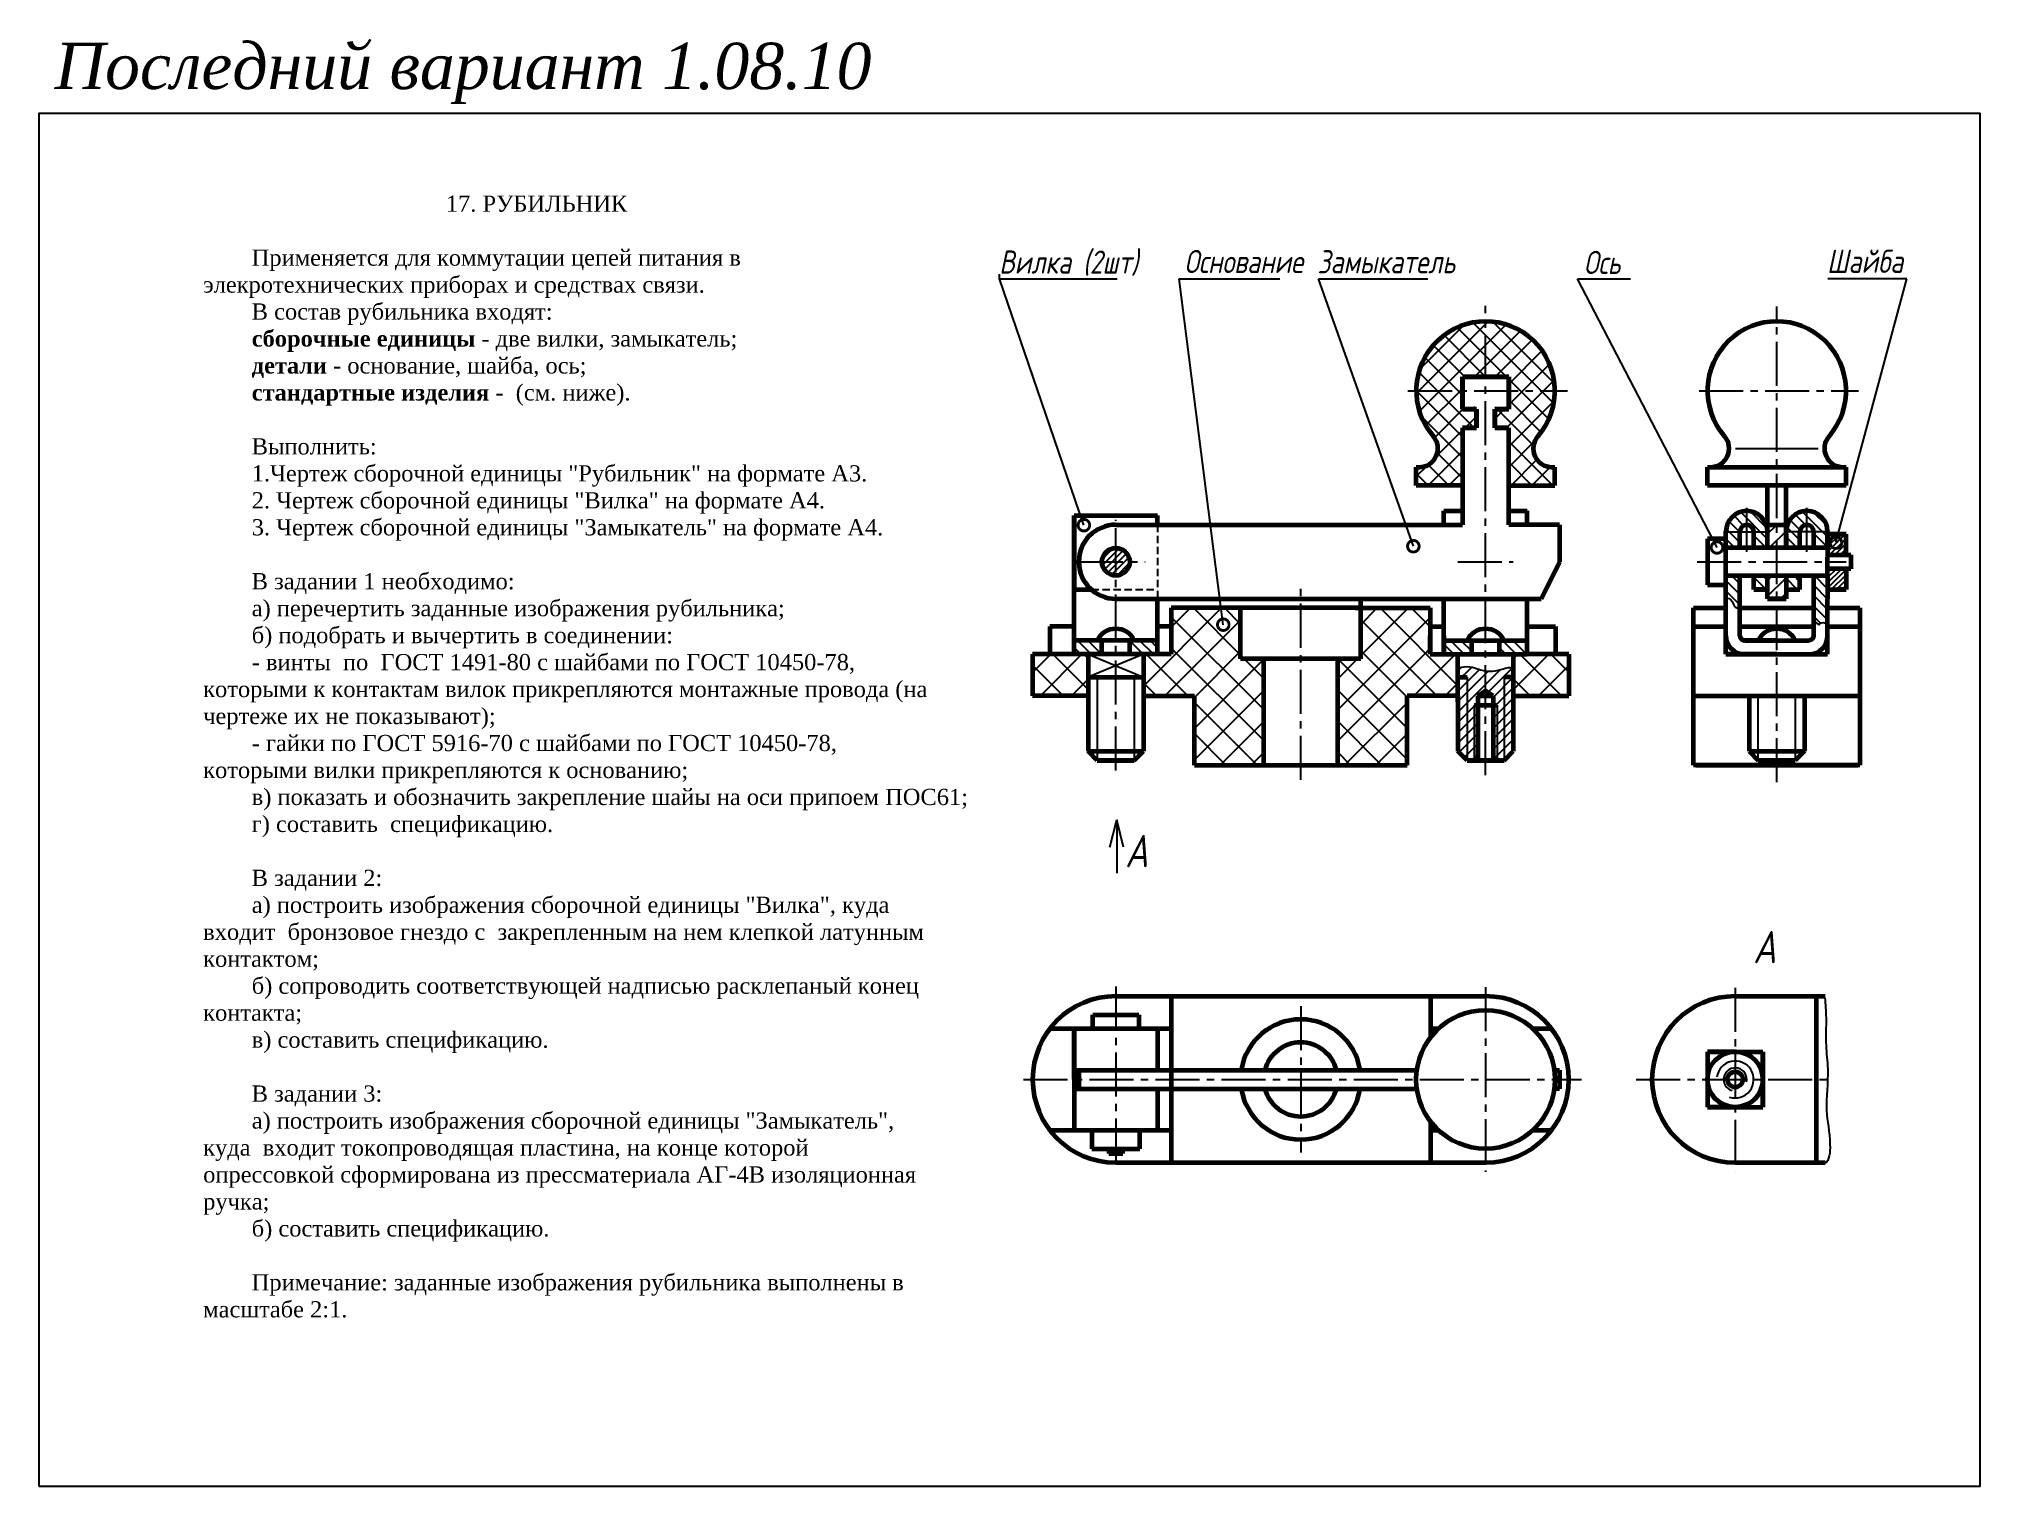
# Model space of a CAD drawing. Header units: millimetres. Extents: x 0 to 420, y 0 to 313.
import ezdxf

# ---------------------------------------------------------------- set-up
doc = ezdxf.new("R2010")
doc.units = ezdxf.units.MM
doc.header["$LTSCALE"] = 0.5
doc.linetypes.add('невидимая2', pattern=[4.7625, 3.175, -1.5875])
doc.linetypes.add('осевая2', pattern=[28.575, 19.05, -3.175, 3.175, -3.175])
doc.layers.get('0').update_dxf_attribs({"linetype": 'CONTINUOUS', "lineweight": 60})
doc.layers.add('Слой1', color=7, linetype='CONTINUOUS', lineweight=60)
doc.styles.get("Standard").update_dxf_attribs({"font": 'isocpeui.ttf', "width": 0.8})
doc.styles.add('стиль1', font='TIMESI.TTF')
doc.dimstyles.get("Standard").update_dxf_attribs({"dimtxt": 5, "dimasz": 5, "dimexe": 2, "dimexo": 0, "dimgap": 1.5, "dimtad": 1, "dimdec": 0, "dimzin": 0, "dimtxsty": 'Standard', "dimcen": 5, "dimadec": 0, "dimazin": 0, "dimtfac": 1, "dimtdec": 0, "dimtofl": 0, "dimtmove": 0, "dimatfit": 3, "dimldrblk": 'DOTSMALL', "dimfxl": 0, "dimtolj": 1, "dimtzin": 0, "dimarcsym": 0})
pattern_1 = [(45, (3.624, -1.64), (-3.367596, 3.367596), []), (135, (3.624, -1.64), (-3.367596, -3.367596), [])]

# ---------------------------------------------------------------- blocks, each defined once
blk = doc.blocks.new('_DotSmall')
at = {"color": 0, "linetype": 'ByBlock', "const_width": 0.5}
blk.add_lwpolyline([(-0.0625, 0, 1), (0.0625, 0, 1)], format="xyb", close=True, dxfattribs=at)

msp = doc.modelspace()

# ---------------------------------------------------------------- hatches: boundary and pattern name
at = {"lineweight": -3}
h = msp.add_hatch(dxfattribs=at)
h.set_pattern_fill('ANSI37', style=0)
h.set_pattern_definition([(45, (103, -3.5), (-2.245064, 2.245064), []), (135, (103, -3.5), (-2.245064, -2.245064), [])])
h.paths.add_polyline_path([(308, 229.5), (311, 229.5), (311, 233.5), (308, 233.5), (308, 237), (298, 237, 0.181458), (301.7, 227.13, -0.644083), (298.69, 220.5), (298, 220.5), (298, 216.5), (308, 216.5)])
h.paths.add_polyline_path([(308, 240.5), (313, 240.5), (313, 252, 0.414214), (298, 237), (308, 237)])
h.paths.add_polyline_path([(313, 252), (313, 240.5), (318, 240.5), (318, 237), (328, 237, 0.414214)])
h.paths.add_polyline_path([(328, 237), (318, 237), (318, 233.5), (315, 233.5), (315, 229.5), (318, 229.5), (318, 216.5), (328, 216.5), (328, 220.5), (327.31, 220.5, -0.644083), (324.3, 227.13, 0.181458)])
h = msp.add_hatch(dxfattribs=at)
h.set_pattern_fill('ANSI31', scale=0.3, style=0)
h.set_pattern_definition([(45, (3.6242, -1.64), (-0.6735192, 0.6735192), [])])
h.paths.add_polyline_path([(233, 203, 0.414214), (230, 200), (233, 200)])
h.paths.add_polyline_path([(233, 203), (233, 201.84), (233, 200), (236, 200, 0.414214)])
h.paths.add_polyline_path([(233, 200), (230, 200, 0.414214), (233, 197)])
h.paths.add_polyline_path([(236, 200), (233, 200), (233, 197, 0.414214)])
h = msp.add_hatch(dxfattribs=at)
h.set_pattern_fill('ANSI37', scale=1.5, style=0)
h.set_pattern_definition(pattern_1)
h.paths.add_polyline_path([(227, 171), (227, 180), (215, 180), (215, 171)])
h.paths.add_polyline_path([(250, 171), (250, 156), (265, 156), (265, 179), (260, 179), (260, 190), (250.09, 190), (248.71, 186.57, -0.319306), (248.79, 186.45, -1), (248.54, 186.45, -0.515949), (248.71, 186.57), (250.09, 190), (245, 190), (245, 180), (239, 180), (239, 171)])
h = msp.add_hatch(dxfattribs=at)
h.set_pattern_fill('ANSI37', scale=1.5, style=0)
h.set_pattern_definition(pattern_1)
h.paths.add_polyline_path([(319, 171), (319, 180), (331, 180), (331, 171)])
h.paths.add_polyline_path([(296, 171), (296, 156), (281, 156), (281, 179), (286, 179), (286, 190), (295.91, 190), (297.29, 186.57, 0.319306), (297.21, 186.45, 1), (297.46, 186.45, 0.515949), (297.29, 186.57), (295.91, 190), (301, 190), (301, 180), (307, 180), (307, 171)])
h = msp.add_hatch(dxfattribs=at)
h.set_pattern_fill('ANSI31', scale=0.5, angle=90, style=0)
h.set_pattern_definition([(135, (103.1096, -3), (-1.122532, -1.122532), [])])
h.paths.add_polyline_path([(224, 183), (224, 180), (230, 180), (230, 183)])
h.paths.add_polyline_path([(236, 183), (236, 180), (239, 180), (242, 180), (242, 183)])
h = msp.add_hatch(dxfattribs=at)
h.set_pattern_fill('ANSI31', scale=0.5, angle=90, style=0)
h.set_pattern_definition([(135, (103, -3), (-1.122532, -1.122532), [])])
h.paths.add_polyline_path([(304, 183), (304, 180), (310, 180), (310, 183)])
h.paths.add_polyline_path([(316, 183), (316, 180), (322, 180), (322, 183)])
at = {"layer": 'Слой1', "lineweight": -3}
h = msp.add_hatch(dxfattribs=at)
h.set_pattern_fill('ANSI31,_O', scale=0.5, angle=90)
h.set_pattern_definition([(135, (-5.4097, -1.64), (-1.122532, -1.122532), [])])
edge = h.paths.add_edge_path()
edge.add_line((368, 197), (365, 197))
edge.add_line((365, 197), (365, 191.84))
edge.add_spline(control_points=[(365, 191.84), (365.29, 192.47), (366.86, 191.27), (366.62, 190.04), (367.8, 189.94), (368, 189.78)], knot_values=[0.065532, 0.065532, 0.065532, 0.065532, 1.377027, 2.903073, 3.727789, 3.727789, 3.727789, 3.727789], degree=3, periodic=0)
edge.add_line((368, 189.78), (368, 197))
h.paths.add_polyline_path([(368, 206.5), (365, 206.5), (365, 203), (368, 203)])
h.paths.add_polyline_path([(369.5, 211, 0.414214), (365, 206.5), (368, 206.5, -0.414214), (369.5, 208)])
h.paths.add_polyline_path([(369.5, 211), (369.5, 208, -0.414214), (371, 206.5), (374, 206.5, 0.414214)])
h.paths.add_polyline_path([(374, 206.5), (371, 206.5), (371, 203.39), (371, 203), (374, 203), (374, 206.31)])
h.paths.add_polyline_path([(381, 206.5), (378, 206.5), (378, 203.39), (378, 203), (381, 203), (381, 205)])
h.paths.add_polyline_path([(382.5, 211, 0.414214), (378, 206.5), (381, 206.5, -0.414214), (382.5, 208)])
h.paths.add_polyline_path([(382.5, 211), (382.5, 208, -0.414214), (384, 206.5), (387, 206.5, 0.414214)])
h.paths.add_polyline_path([(387, 206.5), (384, 206.5), (384, 203), (387, 203), (387, 203.39)])
edge = h.paths.add_edge_path()
edge.add_line((387, 194), (387, 195.63))
edge.add_line((387, 195.63), (387, 197))
edge.add_line((387, 197), (384, 197))
edge.add_line((384, 197), (384, 187.12))
edge.add_spline(control_points=[(384, 187.12), (384.17, 187.16), (385.06, 186.06), (385.71, 187.22), (386.84, 186.67), (387, 186.2)], knot_values=[0.19391, 0.19391, 0.19391, 0.19391, 1.249621, 1.878307, 3.326903, 3.326903, 3.326903, 3.326903], degree=3, periodic=0)
edge.add_spline(control_points=[(387.03, 186.03), (387.03, 186.09), (387.02, 186.15), (387, 186.2)], knot_values=[3.326903, 3.326903, 3.326903, 3.326903, 3.500947, 3.500947, 3.500947, 3.500947], degree=3, periodic=0)
edge.add_line((387, 186.2), (387, 192.01))
edge.add_line((387, 192.01), (387, 194))
h.paths.add_polyline_path([(381, 197), (378, 197), (378, 194), (381, 194)])
h.paths.add_polyline_path([(374, 197), (371, 197), (371, 194), (374, 194)])
h = msp.add_hatch(dxfattribs=at)
h.set_pattern_fill('ANSI31,_O', scale=0.75)
h.set_pattern_definition([(45, (-5.4097, -1.64), (-1.683798, 1.683798), [])])
h.paths.add_polyline_path([(378, 208), (376, 208), (376, 203), (378, 203), (378, 206.31)])
h.paths.add_polyline_path([(376, 208), (374, 208), (374, 203.39), (374, 203), (376, 203)])
h.paths.add_polyline_path([(376, 197), (374, 197), (374, 192), (376, 192)])
h.paths.add_polyline_path([(378, 197), (376, 197), (376, 192), (378, 192)])
h = msp.add_hatch(dxfattribs=at)
h.set_pattern_fill('ANSI31,_O', scale=0.25)
h.set_pattern_definition([(45, (-5.4097, -1.64004), (-0.561266, 0.561266), [])])
h.paths.add_polyline_path([(391, 206), (387, 206), (387, 203.39), (387, 201.5), (391, 201.5)])
h.paths.add_polyline_path([(388.57, 204.22, -1), (388.81, 204.22, -1)], flags=16)
h.paths.add_polyline_path([(391, 198.5), (387, 198.5), (387, 196.5), (387, 194.26), (387, 194), (391, 194)])
h = msp.add_hatch(dxfattribs=at)
h.set_pattern_fill('ANSI31,_O', scale=0.5)
h.set_pattern_definition([(45, (-142.5245, 50.2355), (-1.122532, 1.122532), [])])
h.paths.add_polyline_path([(314.5, 171), (314.67, 171), (314.67, 157), (317, 157), (319, 159), (319, 176.88), (318.95, 176.9), (318.9, 176.91), (318.86, 176.92), (318.81, 176.94), (318.76, 176.95), (318.71, 176.96), (318.67, 176.97), (318.62, 176.99), (318.57, 177), (318.52, 177.01), (318.48, 177.02), (318.43, 177.03), (318.38, 177.04), (318.33, 177.05), (318.29, 177.06), (318.24, 177.07), (318.19, 177.07), (318.14, 177.08), (318.1, 177.09), (318.05, 177.09), (318, 177.1), (317.95, 177.1), (317.91, 177.1), (317.86, 177.1), (317.81, 177.1), (317.77, 177.1), (317.72, 177.1), (317.67, 177.1), (317.63, 177.09), (317.58, 177.09), (317.53, 177.08), (317.49, 177.07), (317.44, 177.07), (317.4, 177.06), (317.35, 177.05), (317.3, 177.04), (317.26, 177.03), (317.21, 177.01), (317.16, 177), (317.12, 176.99), (317.07, 176.97), (317.03, 176.96), (316.98, 176.94), (316.93, 176.93), (316.89, 176.91), (316.84, 176.89), (316.8, 176.88), (316.75, 176.86), (316.71, 176.84), (316.66, 176.83), (316.61, 176.81), (316.57, 176.79), (316.52, 176.78), (316.48, 176.76), (316.43, 176.74), (316.38, 176.72), (316.34, 176.71), (316.29, 176.69), (316.25, 176.67), (316.2, 176.66), (316.15, 176.64), (316.11, 176.63), (316.06, 176.61), (316.01, 176.6), (315.97, 176.58), (315.92, 176.57), (315.87, 176.56), (315.83, 176.54), (315.78, 176.53), (315.73, 176.52), (315.69, 176.51), (315.64, 176.49), (315.59, 176.48), (315.55, 176.47), (315.5, 176.46), (315.45, 176.45), (315.4, 176.44), (315.36, 176.43), (315.31, 176.43), (315.26, 176.42), (315.22, 176.41), (315.17, 176.4), (315.12, 176.39), (315.07, 176.39), (315.03, 176.38), (314.98, 176.37), (314.93, 176.37), (314.88, 176.36), (314.84, 176.36), (314.79, 176.35), (314.74, 176.35), (314.69, 176.34), (314.64, 176.34), (314.6, 176.33), (314.55, 176.33), (314.5, 176.33), (314.45, 176.32), (314.4, 176.32), (314.36, 176.32), (314.31, 176.32), (314.26, 176.31), (314.21, 176.31), (314.16, 176.31), (314.11, 176.31), (314.07, 176.31), (314.02, 176.31), (313.97, 176.31), (313.92, 176.31), (313.87, 176.31), (313.82, 176.31), (313.78, 176.31), (313.73, 176.32), (313.68, 176.32), (313.63, 176.32), (313.58, 176.32), (313.53, 176.33), (313.49, 176.33), (313.44, 176.33), (313.39, 176.34), (313.34, 176.34), (313.29, 176.34), (313.25, 176.35), (313.2, 176.36), (313.15, 176.36), (313.1, 176.37), (313.06, 176.37), (313.01, 176.38), (312.96, 176.39), (312.91, 176.4), (312.87, 176.4), (312.82, 176.41), (312.77, 176.42), (312.72, 176.43), (312.68, 176.44), (312.63, 176.45), (312.58, 176.46), (312.54, 176.47), (312.49, 176.48), (312.45, 176.49), (312.4, 176.5), (312.35, 176.51), (312.31, 176.53), (312.26, 176.54), (312.21, 176.55), (312.17, 176.56), (312.12, 176.58), (312.08, 176.59), (312.03, 176.6), (311.98, 176.62), (311.94, 176.63), (311.89, 176.64), (311.85, 176.66), (311.8, 176.67), (311.76, 176.69), (311.71, 176.7), (311.66, 176.72), (311.62, 176.73), (311.57, 176.75), (311.53, 176.76), (311.48, 176.78), (311.44, 176.79), (311.39, 176.81), (311.34, 176.82), (311.3, 176.84), (311.25, 176.85), (311.21, 176.87), (311.16, 176.88), (311.11, 176.9), (311.07, 176.91), (311.02, 176.93), (310.98, 176.94), (310.93, 176.96), (310.88, 176.97), (310.84, 176.99), (310.79, 177), (310.74, 177.01), (310.7, 177.03), (310.65, 177.04), (310.6, 177.06), (310.56, 177.07), (310.51, 177.08), (310.46, 177.1), (310.41, 177.11), (310.37, 177.12), (310.32, 177.14), (310.27, 177.15), (310.22, 177.16), (310.18, 177.17), (310.13, 177.18), (310.08, 177.2), (310.03, 177.21), (309.99, 177.22), (309.94, 177.23), (309.89, 177.24), (309.84, 177.25), (309.79, 177.26), (309.75, 177.26), (309.7, 177.27), (309.65, 177.28), (309.6, 177.29), (309.55, 177.3), (309.51, 177.3), (309.46, 177.31), (309.41, 177.31), (309.36, 177.32), (309.32, 177.32), (309.27, 177.33), (309.22, 177.33), (309.17, 177.34), (309.12, 177.34), (309.08, 177.34), (309.03, 177.34), (308.98, 177.34), (308.93, 177.34), (308.89, 177.34), (308.84, 177.34), (308.79, 177.34), (308.74, 177.34), (308.7, 177.33), (308.65, 177.33), (308.6, 177.33), (308.56, 177.32), (308.51, 177.31), (308.46, 177.31), (308.42, 177.3), (308.37, 177.29), (308.32, 177.28), (308.28, 177.28), (308.23, 177.27), (308.18, 177.26), (308.14, 177.24), (308.09, 177.23), (308.04, 177.22), (308, 177.21), (307.95, 177.2), (307.91, 177.18), (307.86, 177.17), (307.82, 177.15), (307.77, 177.14), (307.72, 177.12), (307.68, 177.11), (307.63, 177.09), (307.59, 177.08), (307.54, 177.06), (307.5, 177.04), (307.45, 177.03), (307.41, 177.01), (307.36, 176.99), (307.32, 176.97), (307.27, 176.95), (307.23, 176.93), (307.18, 176.92), (307.14, 176.9), (307.09, 176.88), (307.05, 176.86), (307, 176.84), (307, 159), (309, 157), (311.33, 157), (311.33, 171), (311.5, 171), (313, 172)])

# ---------------------------------------------------------------- linework, layer by layer
at = {"color": 7, "linetype": 'осевая2', "lineweight": -3}
for p, q in [((313, 153.8), (313, 255.4)), ((376, 152.32), (376, 255.26)), ((296.21, 237), (330.71, 237)), ((359.21, 237), (393.71, 237)), ((369.5, 202.14), (369.5, 212.14)), ((382.5, 202.14), (382.5, 212.14)), ((233, 154.85), (233, 209.06)), ((364.5, 206.5), (374.5, 206.5)), ((387.5, 206.5), (377.5, 206.5)), ((225, 200), (239.36, 200)), ((307, 200), (319, 200)), ((358.79, 200), (391, 200)), ((273, 152.84), (273, 195)), ((233, 108.1), (233, 68.45)), ((313, 108), (313, 68)), ((367, 107.85), (367, 68.15)), ((273, 103.83), (273, 72.17)), ((213.03, 88), (333.76, 88)), ((345.55, 88), (387.78, 88))]:
    msp.add_line(p, q, dxfattribs=at)
at = {"color": 7, "lineweight": 60}
for p, q in [((318, 240), (308, 240)), ((308, 240), (308, 233)), ((308, 233), (308, 240)), ((308, 240), (318, 240)), ((318, 233), (318, 240)), ((318, 240), (318, 233)), ((308, 233), (308, 236.5)), ((308, 233), (311, 233)), ((311, 233), (308, 233)), ((311, 233), (311, 229)), ((311, 229), (311, 233)), ((315, 229), (315, 233)), ((315, 233), (318, 233)), ((318, 233), (315, 233)), ((315, 233), (315, 229)), ((311, 229), (308, 229)), ((308, 229), (308, 208)), ((308, 229), (311, 229)), ((318, 229), (315, 229)), ((315, 229), (318, 229)), ((318, 208), (318, 229)), ((298, 216.5), (298, 220.5)), ((298, 220.5), (298.69, 220.5)), ((327.31, 220.5), (328, 220.5)), ((328, 216.5), (328, 220.5)), ((361, 216.5), (361, 220.5)), ((361, 220.5), (361.69, 220.5)), ((361, 220.5), (390.65, 220.5)), ((390.31, 220.5), (391, 220.5)), ((391, 216.5), (391, 220.5)), ((308, 216.5), (298, 216.5)), ((318, 216.5), (328, 216.5)), ((318, 216.5), (328, 216.5)), ((391, 216.5), (361, 216.5)), ((374, 206), (374, 216.5)), ((378, 208), (378, 216.5)), ((224, 180), (224, 210)), ((224, 210), (242, 210)), ((224, 210), (224, 194)), ((224, 210), (224, 200)), ((224, 210), (242, 210)), ((242, 208), (242, 210)), ((304, 208), (304, 211)), ((304, 211), (308, 211)), ((304, 208), (304, 210)), ((318, 211), (322, 211)), ((322, 208), (322, 211)), ((374, 203.39), (374, 210)), ((378, 203.39), (378, 210)), ((233, 208), (308, 208)), ((329, 208), (318, 208)), ((329, 208), (329, 200)), ((365, 180), (365, 206.5)), ((368, 203), (368, 206.5)), ((368, 203.39), (368, 206)), ((368, 203.39), (368, 206)), ((371, 203.39), (371, 206.5)), ((371, 205), (371, 206)), ((374, 208), (378, 208)), ((374, 203), (374, 206.31)), ((378, 208.5), (378, 206.81)), ((378, 206.5), (378, 206.81)), ((378, 203), (378, 206.31)), ((378, 206), (378, 203.17)), ((381, 203.39), (381, 206.5)), ((381, 205), (381, 206)), ((384, 203), (384, 206.5)), ((384, 203.39), (384, 206)), ((387, 203.39), (387, 206.5)), ((387, 206), (391, 206)), ((387, 206), (387, 203.39)), ((391, 206), (387, 206)), ((387, 206), (387, 203.39)), ((391, 206), (387, 206)), ((391, 201.5), (391, 206)), ((361, 205), (361, 195)), ((364.89, 205), (361, 205)), ((387, 203), (365, 203)), ((371, 203), (371, 205)), ((381, 203), (381, 205)), ((387, 203.39), (387, 201)), ((224, 200), (225, 200)), ((329, 200), (325, 192)), ((387, 201.5), (392, 201.5)), ((387, 200), (387, 201)), ((387, 196.5), (387, 201)), ((387, 196.5), (387, 199)), ((387, 196.5), (387, 199)), ((392, 198.5), (387, 198.5)), ((391, 198.5), (391, 194)), ((392, 201.5), (392, 198.5)), ((224, 194), (227.71, 194)), ((361, 195), (365, 195)), ((365, 197), (387, 197)), ((368, 184), (368, 197)), ((371, 194), (371, 197)), ((371, 194), (371, 197)), ((374, 194), (371, 194)), ((371, 194), (374, 194)), ((374, 192), (374, 197)), ((374, 197), (378, 197)), ((378, 197), (378, 192)), ((378, 194), (381, 194)), ((378, 194), (381, 194)), ((381, 194), (381, 197)), ((384, 184), (384, 197)), ((387, 197), (387, 194.26)), ((387, 195.63), (387, 194)), ((387, 194.26), (387, 194)), ((387, 194), (391, 194)), ((387, 194), (391, 194)), ((387, 194), (391, 194)), ((387, 194), (387, 192.01)), ((391, 194), (388.99, 194)), ((233, 192), (325, 192)), ((242, 180), (242, 192)), ((286, 190), (245, 190)), ((245, 190), (245, 180)), ((260, 179), (260, 190)), ((284.78, 190), (301, 190)), ((286, 179), (286, 192)), ((301, 190), (301, 180)), ((304, 183), (304, 192)), ((322, 183), (322, 192)), ((358, 156), (358, 190)), ((358, 190), (365, 190)), ((358.5, 190), (365, 190)), ((368, 190), (384, 190)), ((368, 190), (384, 190)), ((376, 192), (374, 192)), ((374, 192), (378, 192)), ((378, 192), (376, 192)), ((387, 180), (387, 192.01)), ((387, 190), (394, 190)), ((394, 190), (394, 156)), ((224, 186), (218.75, 186)), ((218.75, 186), (218.75, 180)), ((245, 186), (242, 186)), ((301, 186), (304, 186)), ((322.11, 186), (328.11, 186)), ((328.11, 186), (328.11, 180)), ((358, 186), (365, 186)), ((368, 186), (384, 186)), ((387, 186), (394, 186)), ((224, 183), (224, 184)), ((242, 183), (224, 183)), ((230, 180), (230, 183)), ((236, 180), (236, 183)), ((301, 180), (301, 184)), ((304, 184), (304, 180)), ((304, 180), (304, 183)), ((304, 183), (322, 183)), ((310, 180), (310, 183)), ((316, 180), (316, 183)), ((322, 183), (322, 184)), ((322, 180), (322, 183)), ((376, 183), (369, 183)), ((369, 183), (383, 183)), ((245, 180), (215, 180)), ((215, 180), (215, 171)), ((227, 180), (227, 159)), ((239, 180), (233, 180)), ((239, 180), (239, 159)), ((281, 179), (260, 179)), ((265, 156), (265, 179)), ((286, 179), (279.45, 179)), ((281, 156), (281, 179)), ((301, 180), (308.5, 180)), ((307, 169.71), (307, 180)), ((307, 180), (310, 180)), ((310, 180), (313, 180)), ((313, 180), (319, 180)), ((319, 180), (319, 170.05)), ((319, 180), (322, 180)), ((331, 180), (322, 180)), ((331, 180), (331, 171)), ((365, 180), (387, 180)), ((376, 180), (365, 180)), ((376, 180), (387, 180)), ((227, 175), (239, 175)), ((307, 175), (309, 175)), ((307, 175), (309, 175)), ((319, 175), (317, 175)), ((227, 171), (215, 171)), ((239, 171), (250, 171)), ((250, 156), (250, 171)), ((296, 156), (296, 171)), ((307, 171), (296, 171)), ((296, 156), (296, 171)), ((307, 171), (307, 159)), ((307, 171), (307, 159)), ((310.5, 169), (315.5, 169)), ((311.33, 171), (313, 172.11)), ((311.33, 171), (311.33, 157)), ((311.33, 171), (314.67, 171)), ((311.5, 171), (314.5, 171)), ((311.5, 168), (311.5, 168)), ((311.5, 168), (311.5, 168)), ((314.67, 171), (313, 172.11)), ((314.67, 171), (314.67, 157)), ((314.67, 168), (314.67, 157)), ((319, 171), (331, 171)), ((319, 171), (319, 159)), ((358, 171), (394, 171)), ((370, 171), (370, 159)), ((382, 171), (382, 159)), ((229, 157), (227, 159)), ((227, 159), (239, 159)), ((237, 157), (229, 157)), ((229, 157), (237, 157)), ((237, 157), (239, 159)), ((250, 156), (281, 156)), ((279.95, 156), (296, 156)), ((309, 157), (307, 159)), ((317, 157), (309, 157)), ((309, 157), (317, 157)), ((317, 157), (309, 157)), ((309, 157), (317, 157)), ((313, 157), (309.3, 157)), ((313, 157), (309.3, 157)), ((317, 157), (319, 159)), ((394, 156), (358, 156)), ((358.5, 156), (393.5, 156)), ((370, 159), (382, 159)), ((370, 159), (372, 157)), ((370, 159), (382, 159)), ((380, 157), (372, 157)), ((382, 159), (380, 157)), ((233, 106), (313.11, 106)), ((245, 106), (245, 70)), ((301.11, 106), (301.11, 97.14)), ((367, 106), (384.5, 106)), ((384.5, 106), (384.5, 70)), ((384.5, 106), (386.5, 106)), ((224, 103.65), (224, 103.59)), ((228, 99), (228, 102)), ((228, 102), (238, 102)), ((238, 102), (238, 99)), ((218.75, 99), (245, 99)), ((224, 88), (224, 99)), ((224, 99), (224, 77)), ((242, 99), (242, 90)), ((301.11, 99), (302.8, 99)), ((323.2, 99), (327.25, 99)), ((361, 94), (361, 82)), ((367, 94), (361, 94)), ((361, 94), (373, 94)), ((373, 82), (373, 94)), ((373, 94), (373, 82)), ((224, 88), (224, 90)), ((224, 90), (298.13, 90)), ((225, 90), (225, 86)), ((327.87, 90), (328.97, 90)), ((328.97, 90), (328.97, 86)), ((224, 88), (224, 86)), ((224, 88), (224, 78)), ((224, 86), (298.13, 86)), ((242, 86), (242, 77)), ((328.97, 86), (327.87, 86)), ((361, 88), (361, 82)), ((367, 82), (361, 82)), ((361, 82), (373, 82)), ((218.75, 77), (245, 77)), ((227.8, 77), (227.8, 73)), ((238.2, 73), (238.2, 77)), ((301.11, 78.86), (301.11, 70)), ((301.11, 77), (302.8, 77)), ((323.2, 77), (327.25, 77)), ((224, 72.41), (224, 72.35)), ((227.8, 73), (238.2, 73)), ((231.5, 73), (231.5, 72)), ((231.5, 72), (234.5, 72)), ((234.5, 72), (234.5, 73)), ((233, 70), (313.11, 70)), ((367, 70), (384.5, 70)), ((384.5, 70), (386.5, 70))]:
    msp.add_line(p, q, dxfattribs=at)
at = {"color": 7, "lineweight": -3}
for p, q in [((367.08, 224.5), (384.92, 224.5)), ((227, 180), (239, 175)), ((239, 180), (227, 175)), ((229, 175), (229, 157)), ((237, 174.83), (237, 157)), ((309, 175), (309, 157)), ((317, 175), (317, 157)), ((310.5, 169), (310.5, 157)), ((315.5, 169), (315.5, 157)), ((372, 157), (372, 171)), ((380, 171), (380, 157))]:
    msp.add_line(p, q, dxfattribs=at)
at = {"color": 7, "linetype": 'невидимая2', "lineweight": -3}
for p, q in [((242, 208), (242, 192)), ((227.71, 194), (242, 194))]:
    msp.add_line(p, q, dxfattribs=at)
at = {"lineweight": -3}
for p, q in [((231.74, 138.23), (233.21, 144.15)), ((233.21, 144.15), (233.21, 132.65)), ((234.68, 138.23), (233.21, 144.15))]:
    msp.add_line(p, q, dxfattribs=at)
at = {"color": 7, "lineweight": -3}
msp.add_lwpolyline([(0, 0), (420, 0), (420, 297), (0, 297)], close=True, dxfattribs=at)
at = {"color": 7, "lineweight": 60}
for centre, radius in [((233, 200), 3), ((313, 88), 15), ((367, 88), 6), ((367, 88), 1.67)]:
    msp.add_circle(centre, radius, dxfattribs=at)
for centre, radius, start, end in [((313, 237), 15, 318.8605, 221.1395), ((376, 237), 15, 318.8605, 221.1395), ((298.69, 224.5), 4, 270, 41.1395), ((327.31, 224.5), 4, 138.8605, 270), ((361.69, 224.5), 4, 270, 41.1395), ((390.31, 224.5), 4, 138.8605, 270), ((369.5, 206.5), 4.5, 0, 180), ((382.5, 206.5), 4.5, 0, 180), ((233, 200), 8, 90, 270), ((369.5, 206.5), 1.5, 0, 180), ((382.5, 206.5), 1.5, 0, 180), ((233, 181.05), 4.45, 26.01, 153.99), ((313, 181.05), 4.45, 26.01, 153.99), ((376, 181.05), 4.45, 26.01, 153.99), ((369, 184), 4, 180, 270), ((369, 184), 1, 180, 270), ((383, 184), 1, 270, 0), ((383, 184), 4, 270, 0), ((233, 88), 18, 90, 270), ((313, 88), 18, 270, 90), ((367, 88), 18, 90, 270), ((273, 88), 13, 8.8499, 171.1501), ((273, 88), 8, 14.4775, 165.5225), ((367, 88), 6, 198.4538, 112.8539), ((273, 88), 13, 188.8499, 351.1501), ((273, 88), 8, 194.4775, 345.5225), ((367, 87.99), 4, 179.8493, 179.8521)]:
    msp.add_arc(centre, radius, start, end, dxfattribs=at)
at = {"color": 7, "lineweight": -3}
for centre, radius, start, end in [((367, 87.99), 4, 251.4881, 173.0307), ((367, 88), 2.5, 347.3154, 254.7698)]:
    msp.add_arc(centre, radius, start, end, dxfattribs=at)
for points, knots in [([(365, 191.84), (365.29, 192.47), (366.86, 191.27), (366.62, 190.04), (367.8, 189.94), (368, 189.78)], [0.065532, 0.065532, 0.065532, 0.065532, 1.377027, 2.903073, 3.727789, 3.727789, 3.727789, 3.727789]), ([(307, 176.86), (307.26, 176.99), (308.24, 177.42), (310.03, 177.35), (312.11, 176.46), (314.47, 176.16), (316.53, 176.73), (318.08, 177.28), (318.76, 176.98), (319, 176.88)], [0.421167, 0.421167, 0.421167, 0.421167, 1.285877, 3.64336, 5.466397, 8.085379, 10.523769, 11.961404, 12.710705, 12.710705, 12.710705, 12.710705])]:
    msp.add_open_spline(points, degree=3, knots=knots, dxfattribs=at)
at = {"color": 7, "lineweight": -3, "start_tangent": (0, 1), "end_tangent": (0, -1)}
msp.add_spline([(383.95, 187.02), (385.07, 186.46), (385.6, 186.8), (387.03, 186.03)], degree=3, dxfattribs=at)
at = {"color": 7, "lineweight": 60}
msp.add_open_spline([(307, 176.77), (307, 176.77), (307, 176.77), (307, 176.77)], degree=3, dxfattribs=at)
msp.add_open_spline([(307, 176.77), (307, 176.77), (307, 176.77), (307, 176.77)], degree=3, dxfattribs=at)
at = {"color": 7, "lineweight": -3, "start_tangent": (1, 0)}
msp.add_spline([(386.4, 105.65), (386.65, 101.35), (386.65, 95.32), (387.01, 90.27), (386.77, 81.29), (387.51, 73.91), (386.4, 69.85), (383.94, 69.85)], degree=3, dxfattribs=at)
at = {"layer": 'Слой1', "color": 7, "lineweight": -3}
msp.add_line((207.81, 261.24), (207.81, 262.24), dxfattribs=at)

# ---------------------------------------------------------------- texts
at = {"color": 1, "lineweight": -3, "style": 'стиль1'}
msp.add_text('Последний вариант 1.08.10', height=10, dxfattribs=at).set_placement((3.42, 302.28))
at = {"color": 7, "lineweight": -3, "width": 0.8}
for s, p in [('Вилка (2шт)', (207.77, 262.35)), ('Основание', (247.83, 262.46)), ('Замыкатель', (276.62, 262.41)), ('Ось', (334.26, 262.26)), ('Шайба', (386.86, 262.51))]:
    msp.add_text(s, height=5, dxfattribs=at).set_placement(p)
at = {"lineweight": -3, "width": 0.8}
for p in [(234.99, 133.92), (370.85, 113.14)]:
    msp.add_text('A', height=7, dxfattribs=at).set_placement(p)
at = {"color": 7, "insert": (32.06, 279.23), "char_height": 3.5, "width": 163.4267, "attachment_point": 1, "style": 'стиль1'}
msp.add_mtext('{\\fTimes New Roman|b0|i0|c204|p18;^I^I^I^I17. РУБИЛЬНИК\\P\\P\\pi-3.5,l3.5;^IПрименяется для коммутации цепей питания в элекротехнических приборах и средствах связи.\\P\\pi0,l0;^IВ состав рубильника входят:\\P^I\\fTimes New Roman|b1|i0|c204|p18;сборочные единицы\\fTimes New Roman|b0|i0|c204|p18; - две вилки, замыкатель;\\P^I\\fTimes New Roman|b1|i0|c204|p18;детали\\fTimes New Roman|b0|i0|c204|p18; - основание, шайба, ось;\\P^I\\fTimes New Roman|b1|i0|c204|p18;стандартные изделия \\fTimes New Roman|b0|i0|c204|p18;-  (см. ниже).\\P\\P^IВыполнить:\\P^I1.Чертеж сборочной единицы "Рубильник" на формате А3.\\P^I2. Чертеж сборочной единицы "Вилка" на формате А4.\\P^I3. Чертеж сборочной единицы "Замыкатель" на формате А4.\\P\\P^IВ задании 1 необходимо:\\P^Iа) перечертить заданные изображения рубильника;\\P^Iб) подобрать и вычертить в соединении: \\P\\pi-3.5,l3.5;^I- винты  по  ГОСТ 1491-80 с шайбами по ГОСТ 10450-78, которыми к контактам вилок прикрепляются монтажные провода (на чертеже их не показывают);\\P^I- гайки по ГОСТ 5916-70 с шайбами по ГОСТ 10450-78, которыми вилки прикрепляются к основанию;\\P^Iв) показать и обозначить закрепление шайы на оси припоем ПОС61;\\P\\pi0,l0;^Iг) составить  спецификацию.\\P\\P^IВ задании 2:\\P\\pi-3.5,l3.5;^Iа) построить изображения сборочной единицы "Вилка", куда  входит  бронзовое гнездо с  закрепленным на нем клепкой латунным контактом; \\P^Iб) сопроводить соответствующей надписью расклепаный конец контакта;\\P\\pi0,l0;^Iв) составить спецификацию.\\P\\P^IВ задании 3:\\P\\pi-3.5,l3.5;^Iа) построить изображения сборочной единицы "Замыкатель", куда  входит токопроводящая пластина, на конце которой опрессовкой сформирована из прессматериала АГ-4В изоляционная ручка;\\P\\pi0,l0;^Iб) составить спецификацию.\\P\\P\\pi-3.5,l3.5;^IПримечание: заданные изображения рубильника выполнены в масштабе 2:1.\\P\\pi0,l0;^I^I^I}', dxfattribs=at)

# ---------------------------------------------------------------- leaders
at = {"layer": 'Слой1', "color": 7, "lineweight": -3}
for points in [[(226.09, 207.92), (207.81, 261.24), (233.29, 261.24)], [(256.25, 186.39), (246.73, 261.24), (268.52, 261.24)], [(297.37, 203.36), (276.84, 261.24), (300.47, 261.24)], [(363.07, 203.09), (332.87, 261.24), (344.35, 261.24)], [(388.79, 204.14), (404.11, 261.24), (387.03, 261.24)]]:
    msp.add_leader(points, dimstyle='Standard', override={"dimgap": 1.5, "dimtad": 0}, dxfattribs=at)

doc.saveas('drawing.dxf')
